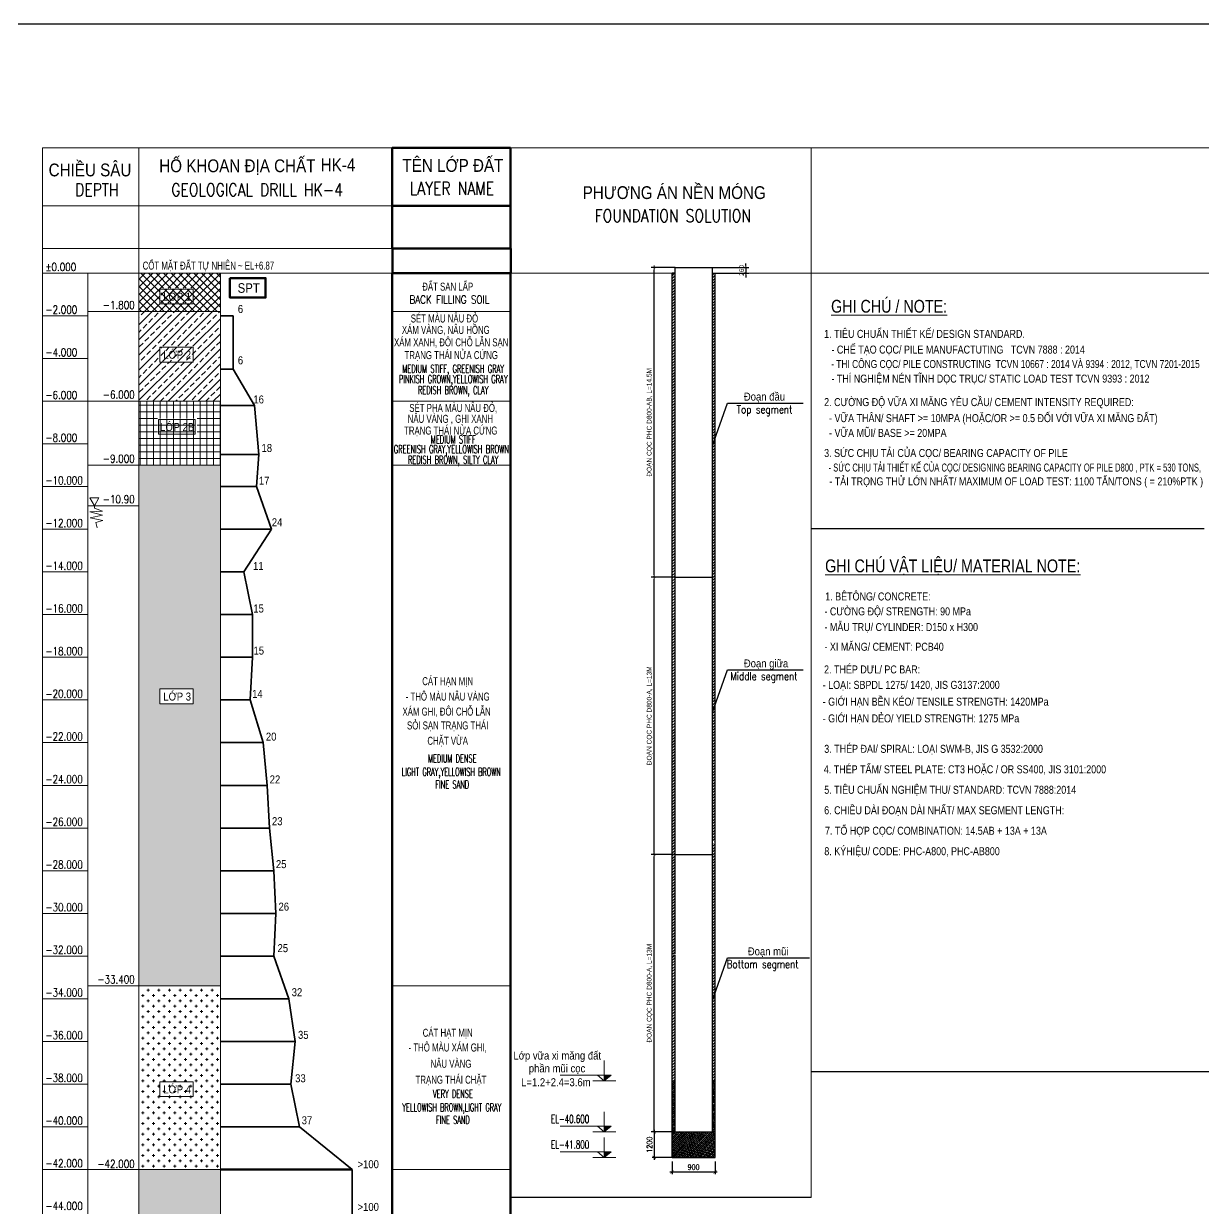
# Model space of a CAD drawing. Header units: millimetres. Extents: x -2123450 to -961021, y -260876 to 649159.
# Drawn here: x -1692349 to -1637077, y 125605 to 181114 of the extents above; entities that cross this region are included whole.
import ezdxf
from ezdxf.enums import TextEntityAlignment as Align

# ---------------------------------------------------------------- set-up
doc = ezdxf.new("R2010")
doc.units = ezdxf.units.MM
doc.header["$LTSCALE"] = 1000
doc.header["$MEASUREMENT"] = 0
doc.header["$PDMODE"] = 66
doc.linetypes.add('DASHED', pattern=[19.05, 12.7, -6.35])
doc.layers.get('0').update_dxf_attribs({"linetype": 'CONTINUOUS'})
doc.layers.get('DEFPOINTS').update_dxf_attribs({"linetype": 'CONTINUOUS'})
doc.layers.add('dim', color=7, linetype='CONTINUOUS')
doc.layers.add('TEXT', color=7, linetype='CONTINUOUS')
for name, color, linetype, lineweight in [('NDC_S_CONTINUOUS', 3, 'CONTINUOUS', 20), ('NDC_S_DIM', 1, 'CONTINUOUS', 9), ('NDC_S_ENG TEXT', 2, 'CONTINUOUS', 9), ('NDC_S_FOUNDATION NAME', 7, 'CONTINUOUS', 20), ('NDC_S_HATCH MATERIAL', 8, 'CONTINUOUS', 13), ('NDC_S_LEADER', 1, 'CONTINUOUS', 9), ('NDC_S_LEVEL', 3, 'CONTINUOUS', 20), ('NDC_S_LEVEL TEXT', 7, 'CONTINUOUS', 20), ('NDC_S_PILE ON FOUNDATION PLAN', 9, 'DASHED', 9), ('NDC_S_REBAR', 4, 'CONTINUOUS', 35), ('NDC_S_VN TEXT', 7, 'CONTINUOUS', 9), ('NDC_S_VN TITLE', 6, 'CONTINUOUS', 9)]:
    doc.layers.add(name, color=color, linetype=linetype, lineweight=lineweight)
doc.styles.add('NDC_ARIAL', font='arial.ttf', dxfattribs={"width": 0.8})
doc.styles.add('NDC_ROMANS', font='romans.shx', dxfattribs={"width": 0.8, "bigfont": 'vns.shx'})
doc.styles.add('ROMANS', font='romans', dxfattribs={"width": 0.75, "bigfont": 'vns'})
doc.styles.get("Standard").update_dxf_attribs({"font": 'romans.shx', "bigfont": 'vns.shx'})
doc.dimstyles.new('Copy of NDC_1-100', dxfattribs={"dimscale": 100, "dimtxt": 2.2, "dimasz": 1, "dimexe": 1.5, "dimexo": 0, "dimgap": 0.8, "dimtad": 1, "dimdec": 0, "dimlfac": 1.5, "dimdsep": 46, "dimtxsty": 'NDC_ARIAL', "dimblk": 'DIMMARK', "dimcen": 49999.938995, "dimdle": 1.5, "dimclrd": 1, "dimclre": 1, "dimclrt": 3, "dimadec": 0, "dimazin": 0, "dimtfac": 1, "dimtdec": 0, "dimtix": 1, "dimtmove": 2, "dimatfit": 3, "dimfxl": 1, "dimarcsym": 0})
doc.dimstyles.new('DIM100', dxfattribs={"dimscale": 100, "dimtxt": 2.5, "dimasz": 1.5, "dimexe": 1, "dimexo": 0, "dimgap": 1, "dimtad": 1, "dimdec": 0, "dimzin": 0, "dimdsep": 46, "dimtxsty": 'ROMANS', "dimblk": 'ARCHTICK', "dimcen": 0, "dimdle": 1, "dimclrd": 1, "dimclre": 1, "dimclrt": 2, "dimadec": 0, "dimazin": 0, "dimtfac": 1, "dimtdec": 0, "dimtix": 1, "dimtofl": 0, "dimtmove": 2, "dimatfit": 3, "dimldrblk": 'ARCHTICK', "dimfxl": 40, "dimtolj": 1, "dimtzin": 0, "dimarcsym": 0})
doc.dimstyles.new('NDC_1-100', dxfattribs={"dimscale": 100, "dimtxt": 2.2, "dimasz": 1, "dimexe": 1.5, "dimexo": 2, "dimgap": 0.8, "dimtad": 1, "dimdec": 0, "dimdsep": 46, "dimtxsty": 'NDC_ARIAL', "dimblk": 'DIMMARK', "dimcen": 49999.938995, "dimdle": 1.5, "dimclrd": 1, "dimclre": 1, "dimclrt": 3, "dimadec": 0, "dimazin": 0, "dimtfac": 1, "dimtdec": 0, "dimtix": 1, "dimtmove": 2, "dimatfit": 3, "dimfxl": 1, "dimarcsym": 0})
pattern_1 = [(45, (-1851402.25, -80588.645), (-66.29126, 66.29126), [])]

# ---------------------------------------------------------------- blocks, each defined once
blk = doc.blocks.new('HK4')
at = {"layer": 'NDC_S_HATCH MATERIAL'}
h = blk.add_hatch(dxfattribs=at)
h.set_pattern_fill('ANSI37', color=256, scale=2000)
h.set_pattern_definition([(45, (599674.7, -615917.2), (-176.776695, 176.776695), []), (135, (599674.7, -615917.2), (-176.776695, -176.776695), [])])
h.paths.add_polyline_path([(8333, 0), (4509, 0), (4509, -1800), (8333, -1800)])
h.paths.add_polyline_path([(5495, -1439), (5495, -746), (7052, -746), (7052, -1439)], flags=16)
h.paths.add_polyline_path([(5542, -1412), (7077, -1412), (7077, -697), (5542, -697)], flags=16)
h = blk.add_hatch(dxfattribs=at)
h.set_pattern_fill('ANSI33', color=256, scale=2000)
h.set_pattern_definition([(45, (599674.7, -615917.2), (-353.5534, 353.5534), []), (45, (600028.26, -615917.2), (-353.5534, 353.5534), [250, -125])])
h.paths.add_polyline_path([(8333, -1800), (4509, -1800), (4509, -6000), (8333, -6000)])
h.paths.add_polyline_path([(7052, -3470), (7052, -4163), (5495, -4163), (5495, -3470)], flags=16)
h.paths.add_polyline_path([(5542, -4135), (7077, -4135), (7077, -3421), (5542, -3421)], flags=16)
h = blk.add_hatch(dxfattribs=at)
h.set_pattern_fill('NET', color=256, scale=2500, pattern_type=2)
h.set_pattern_definition([(0, (599674.7, -518011.1), (0, 312.5), []), (90, (599674.7, -518011.1), (-312.5, 2e-14), [])])
h.paths.add_polyline_path([(8333, -6000), (4509, -6000), (4509, -9000), (8333, -9000)])
h.paths.add_polyline_path([(5429, -7549), (5429, -6856), (7149, -6856), (7149, -7549)], flags=16)
h.paths.add_polyline_path([(5381, -7521), (7238, -7521), (7238, -6807), (5381, -6807)], flags=16)
h = blk.add_hatch(dxfattribs=at)
h.set_pattern_fill('AR-SAND', color=256, scale=100)
h.set_pattern_definition([(37.5, (599674.71, -615917.2), (-6.299336, 192.682377), [0, -152, 0, -170, 0, -162.5]), (7.5, (599674.7, -615917.2), (176.97767, 282.21461), [0, -82, 0, -137, 0, -52.5]), (327.5, (599551.7, -615917.2), (311.414186, 0.565905), [0, -50, 0, -180, 0, -235]), (317.5, (599551.7, -615917.2), (300.61266, 87.76756), [0, -25, 0, -118, 0, -135])])
h.paths.add_polyline_path([(8333, -9000), (4509, -9000), (4509, -33400), (8333, -33400)])
h.paths.add_polyline_path([(7052, -19485), (7052, -20177), (5495, -20177), (5495, -19485)], flags=16)
h = blk.add_hatch(dxfattribs=at)
h.set_pattern_fill('CROSS', color=256, scale=1000)
h.set_pattern_definition([(0, (599674.7, -615917.2), (250, 250), [125, -375]), (90, (599737.2, -615979.7), (-250, 250), [125, -375])])
h.paths.add_polyline_path([(8333, -33400), (4509, -33400), (4509, -42000), (8333, -42000)])
h.paths.add_polyline_path([(7052, -37893), (7052, -38586), (5495, -38586), (5495, -37893)], flags=16)
h.paths.add_polyline_path([(5542, -38558), (7077, -38558), (7077, -37844), (5542, -37844)], flags=16)
h = blk.add_hatch(dxfattribs=at)
h.set_pattern_fill('GRAVEL', color=256, scale=1000)
h.set_pattern_definition([(228.012788, (383067.294, -436211.084), (-8000, -9000), [134.536, -13319.088]), (184.969741, (382977.294, -436311.084), (12000, 1000), [230.868, -22855.9248]), (132.510447, (382747.294, -436331.084), (10000, -11000), [162.788, -16116.0326]), (267.273689, (382357.294, -436581.084), (1000, 20000), [210.238, -20813.558]), (292.833654, (382347.294, -436791.084), (-5000, 12000), [206.155, -20409.3731]), (357.273689, (382427.294, -436981.084), (-20000, 1000), [210.238, -20813.558]), (37.6942405, (382637.294, -436991.084), (-13000, -10000), [278.029, -27524.8485]), (72.255328, (382857.294, -436821.084), (7000, 22000), [262.488, -25986.3215]), (121.429566, (382937.294, -436571.084), (-8000, 13000), [210.95, -20884.0731]), (175.236358, (382827.29, -436391.08), (11000, -1000), [240.832, -11800.7626]), (222.397438, (382587.294, -436371.084), (-12000, -11000), [311.448, -30833.375]), (138.814075, (383347.29, -436591.08), (-7000, 6000), [106.301, -10523.8448]), (171.469234, (383267.294, -436521.084), (13000, -2000), [202.237, -20021.5114]), (225, (383067.3, -436491.1), (-1e-13, -1000), [141.421, -1272.7926]), (203.19859, (382997.3, -436371.08), (5000, 2000), [76.158, -7539.6151]), (291.80141, (382927.3, -436401.08), (-1000, 3000), [107.703, -5277.4618]), (30.963757, (382967.3, -436501.08), (3000, 2000), [174.929, -5656.0229]), (161.56505, (383117.3, -436411.08), (2000, -1000), [126.491, -3035.7867]), (16.38954, (382347.294, -436401.084), (10000, 3000), [177.2, -17542.8451]), (70.346176, (382517.294, -436351.084), (-4000, -11000), [148.661, -14717.4077]), (293.19859, (383117.3, -436211.08), (-2000, 5000), [152.315, -7463.4581]), (343.61046, (383177.294, -436351.084), (-10000, 3000), [177.2, -17542.8451]), (339.443955, (382347.29, -437021.08), (-5000, 2000), [170.88, -8373.1237]), (294.77514, (382507.294, -437081.084), (-5000, 11000), [143.178, -14174.643]), (66.80141, (383127.3, -437211.08), (2000, 5000), [152.315, -7463.4581]), (17.354025, (383187.294, -437071.084), (-13000, -4000), [167.631, -16595.4236]), (69.443955, (382637.29, -437211.08), (-2000, -5000), [85.44, -8458.5637]), (101.309932, (383067.3, -437211.08), (-1000, 4000), [50.99, -5048.0295]), (165.963757, (383057.3, -437161.08), (3000, -1000), [206.155, -3916.9506]), (186.009006, (382857.294, -437111.084), (10000, 1000), [191.05, -18913.9232]), (303.69007, (382967.3, -436591.08), (-1000, 2000), [144.222, -3461.3293]), (353.157227, (383047.294, -436711.084), (17000, -2000), [251.794, -24927.5626]), (60.945396, (383297.29, -436741.08), (-4000, -7000), [102.956, -10192.6741]), (90, (383347.3, -436651.1), (-1000, 1000), [60, -940]), (120.256437, (382837.294, -437081.084), (4000, -7000), [138.924, -13753.52]), (48.012788, (382767.294, -436961.084), (8000, 9000), [269.072, -13184.552]), (0, (382947.3, -436761.1), (1000, 1000), [260, -740]), (325.304846, (383207.294, -436761.084), (10000, -7000), [158.114, -15653.2743]), (254.054604, (383337.3, -436851.08), (-1000, -4000), [145.602, -7134.5079]), (207.645975, (383297.294, -436991.084), (-19000, -10000), [237.065, -23469.4742]), (175.426079, (383087.294, -437101.084), (-13000, 1000), [250.799, -24829.0734])])
h.paths.add_polyline_path([(7175, -49467), (7175, -50132), (7201, -50132), (7201, -49418), (5665, -49418), (5665, -49467)], flags=16)
h.paths.add_polyline_path([(5618, -50160), (5618, -49467), (7175, -49467), (7175, -50160)], flags=16)
h.paths.add_polyline_path([(8333, -42000), (4509, -42000), (4509, -67200), (8333, -67200)])
at = {"layer": 'NDC_S_CONTINUOUS'}
for p, q in [((4509, -67200), (4509, 5871)), ((16380, 1149), (16380, 5871)), ((0, -67200), (0, 0)), ((2130, 0), (0, 0)), ((2130, -67200), (2130, 0)), ((16381, -67199), (16380, 0)), ((8333, -67200), (8333, 0)), ((2130, -2000), (0, -2000)), ((4509, -1800), (2130, -1800)), ((8333, -1800), (4509, -1800)), ((2130, -4000), (0, -4000)), ((2130, -6000), (0, -6000)), ((4509, -6000), (2130, -6000)), ((8333, -6000), (4509, -6000)), ((8333, -6000), (4509, -6000)), ((2130, -8000), (0, -8000)), ((4509, -9000), (2130, -9000)), ((8333, -9000), (4509, -9000)), ((8333, -9000), (4509, -9000)), ((2130, -10000), (0, -10000)), ((2130, -12000), (0, -12000)), ((2130, -14000), (0, -14000)), ((2130, -16000), (0, -16000)), ((2130, -18000), (0, -18000)), ((2130, -20000), (0, -20000)), ((2130, -22000), (0, -22000)), ((2130, -24000), (0, -24000)), ((2130, -26000), (0, -26000)), ((2130, -28000), (0, -28000)), ((2130, -30000), (0, -30000)), ((2130, -32000), (0, -32000)), ((4509, -33400), (2130, -33400)), ((8333, -33400), (4509, -33400)), ((2130, -34000), (0, -34000)), ((2130, -36000), (0, -36000)), ((2130, -38000), (0, -38000)), ((2130, -40000), (0, -40000)), ((2130, -42000), (0, -42000)), ((4509, -42000), (2130, -42000)), ((8333, -42000), (4509, -42000))]:
    blk.add_line(p, q, dxfattribs=at)
at = {"layer": 'NDC_S_CONTINUOUS', "lineweight": 100}
blk.add_line((8333, -42000), (14508, -42000), dxfattribs=at)
at = {"layer": 'NDC_S_CONTINUOUS'}
for points in [[(4509, 3150), (0, 3150), (0, 5871), (4509, 5871)], [(16380, 3150), (4509, 3150), (4509, 5871), (16380, 5871)], [(4509, 1149), (0, 1149), (0, 3150), (4509, 3150)], [(16380, 1149), (4509, 1149), (4509, 3150), (16380, 3150)], [(4509, 0), (0, 0), (0, 1149), (4509, 1149)], [(16380, 0), (4509, 0), (4509, 1149), (16380, 1149)]]:
    blk.add_lwpolyline(points, close=True, dxfattribs=at)
at = {"layer": 'NDC_S_CONTINUOUS', "lineweight": 100}
blk.add_lwpolyline([(8779, -233), (10450, -233), (10450, -1145), (8779, -1145)], close=True, dxfattribs=at)
at = {"layer": 'NDC_S_DIM'}
for points in [[(5495, -746), (7052, -746), (7052, -1439), (5495, -1439)], [(5495, -3470), (7052, -3470), (7052, -4163), (5495, -4163)], [(5429, -6856), (7149, -6856), (7149, -7549), (5429, -7549)], [(5495, -19485), (7052, -19485), (7052, -20177), (5495, -20177)], [(5495, -37893), (7052, -37893), (7052, -38586), (5495, -38586)]]:
    blk.add_lwpolyline(points, close=True, dxfattribs=at)
at = {"layer": 'NDC_S_PILE ON FOUNDATION PLAN', "linetype": 'Continuous'}
blk.add_line((4509, -10900), (2130, -10900), dxfattribs=at)
for points in [[(2224, -10528), (2633, -10528), (2429, -10900), (2224, -10528)], [(2429, -10900), (2429, -11006), (2806, -11150), (2217, -11184), (2809, -11333), (2234, -11464), (2819, -11593), (2494, -11676), (2559, -11933)]]:
    blk.add_lwpolyline(points, dxfattribs=at)
at = {"layer": 'NDC_S_REBAR', "color": 3}
for p, q in [((8333, -2000), (8933, -2000)), ((8933, -2000), (8933, -4500)), ((8333, -4500), (8933, -4500)), ((8933, -4500), (9933, -6200)), ((8333, -6200), (9933, -6200)), ((9933, -6200), (10133, -8500)), ((8333, -8500), (10133, -8500)), ((10133, -8500), (10033, -10000)), ((8333, -10000), (10033, -10000)), ((10033, -10000), (10733, -12000)), ((8333, -12000), (10733, -12000)), ((10733, -12000), (9433, -14000)), ((8333, -14000), (9433, -14000)), ((9433, -14000), (9833, -16000)), ((8333, -16000), (9833, -16000)), ((9833, -16000), (9833, -18000)), ((8333, -18000), (9833, -18000)), ((9833, -18000), (9733, -20000)), ((8333, -20000), (9733, -20000)), ((9733, -20000), (10333, -22000)), ((8333, -22000), (10333, -22000)), ((10333, -22000), (10533, -24000)), ((8333, -24000), (10533, -24000)), ((10533, -24000), (10633, -26000)), ((8333, -26000), (10633, -26000)), ((10633, -26000), (10833, -28000)), ((8333, -28000), (10833, -28000)), ((10833, -28000), (10933, -30000)), ((8333, -30000), (10933, -30000)), ((10933, -30000), (10833, -32000)), ((8333, -32000), (10833, -32000)), ((10833, -32000), (11533, -34000)), ((8333, -34000), (11533, -34000)), ((11533, -34000), (11833, -36000)), ((8333, -36000), (11833, -36000)), ((11833, -36000), (11633, -38000)), ((8333, -38000), (11633, -38000)), ((11633, -38000), (12033, -40000)), ((8333, -40000), (12033, -40000)), ((12033, -40000), (14508, -42000)), ((14508, -42000), (14508, -66000))]:
    blk.add_line(p, q, dxfattribs=at)
at = {"layer": 'NDC_S_ENG TEXT', "style": 'NDC_ROMANS', "width": 0.8}
for s, p in [('%%P0.000', (137, 102)), ('-2.000', (137, -1898)), ('-4.000', (137, -3898)), ('-6.000', (137, -5898)), ('-8.000', (137, -7898)), ('-10.000', (137, -9898)), ('-12.000', (137, -11898)), ('-14.000', (137, -13898)), ('-16.000', (137, -15898)), ('-18.000', (137, -17898)), ('-20.000', (137, -19898)), ('-22.000', (137, -21898)), ('-24.000', (137, -23898)), ('-26.000', (137, -25898)), ('-28.000', (137, -27898)), ('-30.000', (137, -29898)), ('-32.000', (137, -31898)), ('-34.000', (137, -33898)), ('-36.000', (137, -35898)), ('-38.000', (137, -37898)), ('-40.000', (137, -39898)), ('-42.000', (137, -41898)), ('-44.000', (137, -43898))]:
    blk.add_text(s, height=375, dxfattribs=at).set_placement(p)
for s, p in [('-1.800', (4318, -1493)), ('-6.000', (4318, -5693)), ('-9.000', (4318, -8693)), ('-10.90', (4318, -10593)), ('-33.400', (4318, -33093)), ('-42.000', (4318, -41742))]:
    blk.add_text(s, height=375, dxfattribs=at).set_placement(p, align=Align.MIDDLE_RIGHT)
at = {"layer": 'NDC_S_FOUNDATION NAME', "style": 'NDC_ARIAL', "width": 0.7}
blk.add_text('CỐT MẶT ĐẤT TỰ NHIÊN ~ EL+6.87', height=375, dxfattribs=at).set_placement((4692, 167))
at = {"layer": 'NDC_S_FOUNDATION NAME', "style": 'NDC_ARIAL', "width": 0.85}
blk.add_text('SPT', height=450, dxfattribs=at).set_placement((9661, -695), align=Align.MIDDLE)
at = {"layer": 'NDC_S_LEVEL TEXT', "style": 'NDC_ARIAL', "width": 0.85}
for s, p in [('6', (9275, -1678)), ('6', (9275, -4083)), ('16', (10127, -5917)), ('18', (10509, -8191)), ('17', (10384, -9723)), ('24', (10991, -11670)), ('11', (10112, -13721)), ('15', (10125, -15716)), ('15', (10133, -17688)), ('14', (10068, -19713)), ('20', (10713, -21717)), ('22', (10891, -23719)), ('23', (10999, -25680)), ('25', (11183, -27692)), ('26', (11304, -29683)), ('25', (11259, -31628)), ('32', (11922, -33695)), ('35', (12217, -35691)), ('33', (12082, -37726)), ('37', (12391, -39695)), ('>100', (15260, -41754)), ('>100', (15260, -43754))]:
    blk.add_text(s, height=375, dxfattribs=at).set_placement(p, align=Align.MIDDLE)
at = {"layer": 'NDC_S_VN TITLE', "style": 'NDC_ARIAL', "width": 0.85}
for s, height, p in [('CHIỀU SÂU', 600, (2225, 4922)), ('HỐ KHOAN ĐỊA CHẤT', 600, (9129, 5056)), ('HK-4', 600, (13845, 5077)), ('LỚP 1', 375, (6309, -1055)), ('LỚP 2', 375, (6309, -3778)), ('LỚP 2B', 375, (6309, -7164)), ('LỚP 3', 375, (6309, -19793)), ('LỚP 4', 375, (6309, -38201))]:
    blk.add_text(s, height=height, dxfattribs=at).set_placement(p, align=Align.MIDDLE)
at = {"layer": 'TEXT', "color": 3, "linetype": 'Continuous', "ltscale": 0.8, "width": 0.8}
for s, p in [('DEPTH', (2541, 3909)), ('GEOLOGICAL DRILL HK-4', (10054, 3909))]:
    blk.add_text(s, height=600, dxfattribs=at).set_placement(p, align=Align.MIDDLE_CENTER)
blk = doc.blocks.new('TRỤ DC HK4-B3')
at = {"layer": 'NDC_S_CONTINUOUS'}
for p, q in [((21923, -7671), (16381, -7671)), ((21923, -7671), (16381, -7671)), ((21923, -11871), (16381, -11871)), ((21923, -14871), (16381, -14871)), ((21923, -39271), (16381, -39271)), ((21923, -47871), (16381, -47871))]:
    blk.add_line(p, q, dxfattribs=at)
at = {"layer": 'NDC_S_CONTINUOUS', "lineweight": 100}
for points in [[(21923, 0), (16380, 0), (16380, -2721), (21923, -2721)], [(21923, -2721), (16380, -2721), (16380, -4721), (21923, -4721)], [(21936, -4721), (16392, -4721), (16392, -5871), (21936, -5871)], [(16380, -5871), (21923, -5871), (21923, -73071), (16380, -73071)]]:
    blk.add_lwpolyline(points, close=True, dxfattribs=at)
at = {"color": 3}
blk.add_blockref('HK4', (0, -5871), dxfattribs=at)
at = {"layer": 'NDC_S_FOUNDATION NAME', "color": 2, "style": 'NDC_ARIAL', "width": 0.7}
for s, p in [('ĐẤT SAN LẤP', (18984, -6447)), ('SÉT MÀU NÂU ĐỎ', (18833, -7940)), ('XÁM VÀNG, NÂU HỒNG', (18896, -8507)), ('XÁM XANH, ĐÔI CHỖ LẪN SẠN', (19150, -9098)), ('TRẠNG THÁI NỬA CỨNG', (19150, -9695)), ('SÉT PHA MÀU NÂU ĐỎ,', (19244, -12165)), ('NÂU VÀNG , GHI XANH', (19108, -12681)), ('TRẠNG THÁI NỬA CỨNG', (19127, -13231)), ('CÁT HẠN MỊN', (18984, -24982)), ('- THÔ MÀU NÂU VÀNG', (18984, -25664)), ('XÁM GHI, ĐÔI CHỖ LẪN ', (18984, -26393)), ('SỎI SẠN TRẠNG THÁI', (18984, -27049)), ('CHẶT VỪA', (18984, -27775)), ('CÁT HẠT MỊN', (18984, -41457)), ('- THÔ MÀU XÁM GHI,', (18984, -42139)), ('NÂU VÀNG', (19139, -42868)), ('TRẠNG THÁI CHẶT', (19139, -43656))]:
    blk.add_text(s, height=375, dxfattribs=at).set_placement(p, align=Align.MIDDLE)
at = {"layer": 'NDC_S_VN TITLE', "style": 'NDC_ARIAL', "width": 0.85}
blk.add_text('TÊN LỚP ĐẤT', height=600, dxfattribs=at).set_placement((19230, -738), align=Align.MIDDLE)
at = {"layer": 'TEXT', "color": 3, "linetype": 'Continuous', "ltscale": 0.8}
for s, height, width, p in [('LAYER NAME', 600, 0.8, (19181, -1897)), ('BACK FILLING SOIL', 375, 0.8, (19064, -7109)), ('MEDIUM STIFF, GREENISH GRAY', 375, 0.55, (19244, -10349)), ('PINKISH GROWN,YELLOWISH GRAY', 375, 0.55, (19244, -10834)), ('REDISH BROWN, CLAY', 375, 0.55, (19244, -11353)), ('MEDIUM STIFF', 375, 0.55, (19244, -13658)), ('GREENISH GRAY,YELLOWISH BROWN', 375, 0.55, (19154, -14119)), ('REDISH BROWN, SILTY CLAY', 375, 0.55, (19244, -14613)), ('MEDIUM DENSE', 375, 0.6, (19199, -28610)), ('LIGHT GRAY,YELLOWISH BROWN', 375, 0.6, (19154, -29240)), ('FINE SAND', 375, 0.6, (19199, -29828)), ('VERY DENSE', 375, 0.6, (19229, -44329)), ('YELLOWISH BROWN,LIGHT GRAY', 375, 0.6, (19184, -44959)), ('FINE SAND', 375, 0.6, (19229, -45547))]:
    blk.add_text(s, height=height, dxfattribs=dict(at, width=width)).set_placement(p, align=Align.MIDDLE_CENTER)
blk = doc.blocks.new('COT CAO DO')
at = {"layer": 'NDC_S_LEVEL'}
h = blk.add_hatch(color=256, dxfattribs=at)
h.dxf.hatch_style = 1
h.paths.add_polyline_path([(48207, 284502), (48521, 284502), (48207, 284239)])
for p, q in [((48207, 284239), (48207, 285183)), ((48521, 284502), (46132, 284502)), ((48745, 284239), (47669, 284239)), ((47893, 284502), (48207, 284239)), ((48521, 284502), (48207, 284239))]:
    blk.add_line(p, q, dxfattribs=at)
blk = doc.blocks.new('DIMMARK')
at = {"layer": 'NDC_S_DIM', "color": 1}
blk.add_line((-1.5, 0), (1, 0), dxfattribs=at)
at = {"layer": 'NDC_S_DIM', "color": 2, "const_width": 0.15}
blk.add_lwpolyline([(-0.5, -0.5), (0.5, 0.5)], dxfattribs=at)
blk = doc.blocks.new('*D339')
at = {"layer": 'DEFPOINTS', "color": 0, "transparency": 16777216}
for p in [(-1662801, 155184), (-1661967, 155184), (-1661842, 142184)]:
    blk.add_point(p, dxfattribs=at)
at = {"layer": 'dim', "color": 1, "lineweight": -2, "transparency": 16777216}
for p, q in [((-1661967, 155184), (-1662951, 155184)), ((-1662801, 142284), (-1662801, 155084)), ((-1661842, 142184), (-1662951, 142184))]:
    blk.add_line(p, q, dxfattribs=at)
at = {"layer": 'dim', "color": 1, "lineweight": -2, "transparency": 16777216, "xscale": 100, "yscale": 100, "zscale": 100}
for p, rotation in [((-1662801, 155184), 90), ((-1662801, 142184), 270)]:
    blk.add_blockref('DIMMARK', p, dxfattribs=dict(at, rotation=rotation))
at = {"layer": 'dim', "color": 3, "transparency": 16777216, "insert": (-1663017, 148684), "char_height": 220, "attachment_point": 5, "rotation": 90, "style": 'NDC_ARIAL'}
blk.add_mtext('ĐOẠN CỌC PHC D800-A, L=13M', dxfattribs=at)
blk = doc.blocks.new('*D340')
at = {"layer": 'DEFPOINTS', "color": 0, "transparency": 16777216}
for p in [(-1662801, 142184), (-1661967, 142184), (-1661842, 129184)]:
    blk.add_point(p, dxfattribs=at)
at = {"layer": 'dim', "color": 1, "lineweight": -2, "transparency": 16777216}
for p, q in [((-1661967, 142184), (-1662951, 142184)), ((-1662801, 129284), (-1662801, 142084)), ((-1661842, 129184), (-1662951, 129184))]:
    blk.add_line(p, q, dxfattribs=at)
at = {"layer": 'dim', "color": 1, "lineweight": -2, "transparency": 16777216, "xscale": 100, "yscale": 100, "zscale": 100}
for p, rotation in [((-1662801, 142184), 90), ((-1662801, 129184), 270)]:
    blk.add_blockref('DIMMARK', p, dxfattribs=dict(at, rotation=rotation))
at = {"layer": 'dim', "color": 3, "transparency": 16777216, "insert": (-1663017, 135684), "char_height": 220, "attachment_point": 5, "rotation": 90, "style": 'NDC_ARIAL'}
blk.add_mtext('ĐOẠN CỌC PHC D800-A, L=13M', dxfattribs=at)
blk = doc.blocks.new('_ArchTick')
at = {"color": 0, "linetype": 'ByBlock', "lineweight": 0, "const_width": 0.15}
blk.add_lwpolyline([(-0.5, -0.5), (0.5, 0.5)], dxfattribs=at)
blk = doc.blocks.new('*D341')
at = {"color": 1, "lineweight": -2, "transparency": 16777216}
for p, q in [((-1661967, 129184), (-1662901, 129184)), ((-1662801, 129284), (-1662801, 127884)), ((-1661967, 127984), (-1662901, 127984))]:
    blk.add_line(p, q, dxfattribs=at)
at = {"layer": 'DEFPOINTS', "color": 0, "transparency": 16777216}
for p in [(-1661967, 129184), (-1662801, 127984), (-1661967, 127984)]:
    blk.add_point(p, dxfattribs=at)
at = {"color": 1, "lineweight": -2, "transparency": 16777216, "xscale": 150, "yscale": 150, "zscale": 150}
for p, rotation in [((-1662801, 129184), 90), ((-1662801, 127984), 270)]:
    blk.add_blockref('_ArchTick', p, dxfattribs=dict(at, rotation=rotation))
at = {"color": 2, "transparency": 16777216, "insert": (-1663026, 128584), "char_height": 250, "attachment_point": 5, "rotation": 90, "style": 'ROMANS'}
blk.add_mtext('\\A1;1200', dxfattribs=at)
blk = doc.blocks.new('*D346')
at = {"layer": 'DEFPOINTS', "color": 0, "transparency": 16777216}
for p in [(-1662801, 169684), (-1661830, 169684), (-1661842, 155184)]:
    blk.add_point(p, dxfattribs=at)
at = {"layer": 'dim', "color": 1, "lineweight": -2, "transparency": 16777216}
for p, q in [((-1661830, 169684), (-1662951, 169684)), ((-1662801, 155284), (-1662801, 169584)), ((-1661842, 155184), (-1662951, 155184))]:
    blk.add_line(p, q, dxfattribs=at)
at = {"layer": 'dim', "color": 1, "lineweight": -2, "transparency": 16777216, "xscale": 100, "yscale": 100, "zscale": 100}
for p, rotation in [((-1662801, 169684), 90), ((-1662801, 155184), 270)]:
    blk.add_blockref('DIMMARK', p, dxfattribs=dict(at, rotation=rotation))
at = {"layer": 'dim', "color": 3, "transparency": 16777216, "insert": (-1663017, 162434), "char_height": 220, "attachment_point": 5, "rotation": 90, "style": 'NDC_ARIAL'}
blk.add_mtext('ĐOẠN CỌC PHC D800-AB, L=14.5M', dxfattribs=at)
blk = doc.blocks.new('*D347')
at = {"layer": 'DEFPOINTS', "color": 0, "transparency": 16777216}
for p in [(-1660080, 169684), (-1660080, 169424), (-1658520, 169424)]:
    blk.add_point(p, dxfattribs=at)
at = {"layer": 'dim', "color": 1, "lineweight": -2, "transparency": 16777216}
for p, q in [((-1658520, 169784), (-1658520, 169884)), ((-1660080, 169684), (-1658370, 169684)), ((-1660080, 169424), (-1658370, 169424)), ((-1658520, 169684), (-1658520, 169424)), ((-1658520, 169324), (-1658520, 169224))]:
    blk.add_line(p, q, dxfattribs=at)
at = {"layer": 'dim', "color": 1, "lineweight": -2, "transparency": 16777216, "xscale": 100, "yscale": 100, "zscale": 100}
for p, rotation in [((-1658520, 169684), 270), ((-1658520, 169424), 90)]:
    blk.add_blockref('DIMMARK', p, dxfattribs=dict(at, rotation=rotation))
at = {"layer": 'dim', "color": 3, "transparency": 16777216, "insert": (-1658712, 169554), "char_height": 220, "attachment_point": 5, "rotation": 90, "style": 'NDC_ARIAL'}
blk.add_mtext('260', dxfattribs=at)
blk = doc.blocks.new('*D866')
at = {"color": 1, "lineweight": -2, "transparency": 16777216}
for p, q in [((-1661967, 127794), (-1661967, 127207)), ((-1659955, 127794), (-1659955, 127207)), ((-1662067, 127307), (-1659855, 127307))]:
    blk.add_line(p, q, dxfattribs=at)
at = {"layer": 'DEFPOINTS', "color": 0, "transparency": 16777216}
for p in [(-1661967, 127794), (-1659955, 127794), (-1659955, 127307)]:
    blk.add_point(p, dxfattribs=at)
at = {"color": 1, "lineweight": -2, "transparency": 16777216, "xscale": 150, "yscale": 150, "zscale": 150, "rotation": 180}
blk.add_blockref('_ArchTick', (-1661967, 127307), dxfattribs=at)
at = {"color": 1, "lineweight": -2, "transparency": 16777216, "xscale": 150, "yscale": 150, "zscale": 150}
blk.add_blockref('_ArchTick', (-1659955, 127307), dxfattribs=at)
at = {"color": 2, "transparency": 16777216, "insert": (-1660961, 127532), "char_height": 250, "attachment_point": 5, "style": 'ROMANS'}
blk.add_mtext('\\A1;900', dxfattribs=at)

msp = doc.modelspace()

# ---------------------------------------------------------------- hatches: boundary and pattern name
h = msp.add_hatch()
h.set_pattern_fill('ANSI31', color=256, scale=750, style=0)
h.set_pattern_definition(pattern_1)
h.paths.add_polyline_path([(-1659955.41, 142762.75), (-1659978.04, 142762.75, -1), (-1660060, 142762.75, -1), (-1659978.04, 142762.75), (-1659955.41, 142762.75), (-1659955.41, 146479.53), (-1660080.41, 146479.53), (-1660080.41, 137521.36), (-1659955.41, 137521.36)])
h.paths.add_polyline_path([(-1661830.41, 146479.53), (-1661955.41, 146479.53), (-1661955.41, 137521.36), (-1661830.41, 137521.36)])
h.paths.add_polyline_path([(-1676012.12, 134582.03), (-1676012.12, 139982.69), (-1676552.29, 139982.69), (-1676552.29, 134582.03)], flags=9)
h.paths.add_polyline_path([(-1675945.41, 131867.4), (-1675945.41, 132949.73), (-1676563.62, 132949.73), (-1676563.62, 131867.4)], flags=9)
h.paths.add_polyline_path([(-1675945.41, 131867.4), (-1675945.41, 132949.73), (-1676563.62, 132949.73), (-1676563.62, 131867.4)], flags=9)
h.paths.add_polyline_path([(-1676012.12, 142582.03), (-1676012.12, 147982.69), (-1676552.29, 147982.69), (-1676552.29, 142582.03)], flags=9)
h.paths.add_polyline_path([(-1676012.12, 150082.03), (-1676012.12, 155482.69), (-1676552.29, 155482.69), (-1676552.29, 150082.03)], flags=9)
h.paths.add_polyline_path([(-1671322.42, 143566.75), (-1671322.42, 155263.68), (-1671940.64, 155263.68), (-1671940.64, 143566.75)], flags=9)
h.paths.add_polyline_path([(-1673941.37, 130739.86), (-1673092.12, 130739.86), (-1673092.12, 131358.07), (-1673941.37, 131358.07)], flags=9)
h.paths.add_polyline_path([(-1688165.46, 131867.4), (-1688165.46, 132949.73), (-1688783.67, 132949.73), (-1688783.67, 131867.4)], flags=9)
h.paths.add_polyline_path([(-1688165.46, 131867.4), (-1688165.46, 132949.73), (-1688783.67, 132949.73), (-1688783.67, 131867.4)], flags=9)
h.paths.add_polyline_path([(-1688232.17, 152832.03), (-1688232.17, 158232.69), (-1688772.34, 158232.69), (-1688772.34, 152832.03)], flags=9)
h.paths.add_polyline_path([(-1683444.04, 132781.42), (-1683444.04, 133863.75), (-1684062.26, 133863.75), (-1684062.26, 132781.42)], flags=9)
h.paths.add_polyline_path([(-1683542.47, 146316.75), (-1683542.47, 158013.68), (-1684160.69, 158013.68), (-1684160.69, 146316.75)], flags=9)
h.paths.add_polyline_path([(-1686161.42, 130739.86), (-1685312.17, 130739.86), (-1685312.17, 131358.07), (-1686161.42, 131358.07)], flags=9)
h.paths.add_polyline_path([(-1652112.23, 134582.03), (-1652112.23, 139982.69), (-1652652.4, 139982.69), (-1652652.4, 134582.03)], flags=9)
h.paths.add_polyline_path([(-1652045.51, 131767.4), (-1652045.51, 132849.73), (-1652663.73, 132849.73), (-1652663.73, 131767.4)], flags=9)
h.paths.add_polyline_path([(-1652112.23, 142582.03), (-1652112.23, 147982.69), (-1652652.4, 147982.69), (-1652652.4, 142582.03)], flags=9)
h.paths.add_polyline_path([(-1652112.23, 150082.03), (-1652112.23, 155482.69), (-1652652.4, 155482.69), (-1652652.4, 150082.03)], flags=9)
h.paths.add_polyline_path([(-1647422.53, 143891.51), (-1647422.53, 155238.92), (-1648040.74, 155238.92), (-1648040.74, 143891.51)], flags=9)
h.paths.add_polyline_path([(-1650040.05, 130539.86), (-1649190.8, 130539.86), (-1649190.8, 131158.07), (-1650040.05, 131158.07)], flags=9)
h.paths.add_polyline_path([(-1663383.96, 131767.4), (-1663383.96, 132849.73), (-1664002.18, 132849.73), (-1664002.18, 131767.4)], flags=9)
h.paths.add_polyline_path([(-1658760.98, 146466.75), (-1658760.98, 158163.68), (-1659379.2, 158163.68), (-1659379.2, 146466.75)], flags=9)
h.paths.add_polyline_path([(-1661378.5, 130539.86), (-1660529.25, 130539.86), (-1660529.25, 131158.07), (-1661378.5, 131158.07)], flags=9)
h.paths.add_polyline_path([(-1658662.55, 132831.42), (-1658662.55, 133913.75), (-1659280.76, 133913.75), (-1659280.76, 132831.42)], flags=9)
h.paths.add_polyline_path([(-1671223.99, 132781.42), (-1671223.99, 133863.75), (-1671842.2, 133863.75), (-1671842.2, 132781.42)], flags=9)
h.paths.add_polyline_path([(-1688232.17, 143832.03), (-1688232.17, 149232.69), (-1688772.34, 149232.69), (-1688772.34, 143832.03)], flags=9)
h.paths.add_polyline_path([(-1688232.17, 134832.03), (-1688232.17, 140232.69), (-1688772.34, 140232.69), (-1688772.34, 134832.03)], flags=9)
h.paths.add_polyline_path([(-1647324.1, 132831.42), (-1647324.1, 133913.75), (-1647942.31, 133913.75), (-1647942.31, 132831.42)], flags=9)
h.paths.add_polyline_path([(-1663450.68, 152832.03), (-1663450.68, 158232.69), (-1663990.85, 158232.69), (-1663990.85, 152832.03)], flags=9)
h.paths.add_polyline_path([(-1663450.68, 143832.03), (-1663450.68, 149232.69), (-1663990.85, 149232.69), (-1663990.85, 143832.03)], flags=9)
h.paths.add_polyline_path([(-1663450.68, 134832.03), (-1663450.68, 140232.69), (-1663990.85, 140232.69), (-1663990.85, 134832.03)], flags=9)
h.paths.add_polyline_path([(-1647108.13, 136631.88), (-1642211.95, 136631.88), (-1642211.95, 137825.6), (-1647108.13, 137825.6)], flags=9)
h.paths.add_polyline_path([(-1646648.83, 136031.22), (-1642852.38, 136031.22), (-1642852.38, 136649.43), (-1646648.83, 136649.43)], flags=9)
h.paths.add_polyline_path([(-1671008.02, 136331.88), (-1666111.84, 136331.88), (-1666111.84, 137525.6), (-1671008.02, 137525.6)], flags=9)
h.paths.add_polyline_path([(-1670770.84, 135731.22), (-1666974.39, 135731.22), (-1666974.39, 136349.43), (-1670770.84, 136349.43)], flags=9)
h.paths.add_polyline_path([(-1657023.69, 133106.84), (-1655103.36, 133106.84), (-1655103.36, 133725.06), (-1657023.69, 133725.06)], flags=9)
h.paths.add_polyline_path([(-1657977.46, 131921.12), (-1654592.95, 131921.12), (-1654592.95, 133115.05), (-1657977.46, 133115.05)], flags=9)
h.paths.add_polyline_path([(-1645082.62, 164779.27), (-1643628.25, 164779.27), (-1643628.25, 165397.48), (-1645082.62, 165397.48)], flags=9)
h.paths.add_polyline_path([(-1646904.69, 164183.67), (-1643052.37, 164183.67), (-1643052.37, 164801.88), (-1646904.69, 164801.88)], flags=9)
h.paths.add_polyline_path([(-1664164.68, 128967.98), (-1657846.88, 128967.98), (-1657846.88, 130161.91), (-1664164.68, 130161.91)], flags=9)
h.paths.add_polyline_path([(-1658463.8, 142159.55), (-1653567.62, 142159.55), (-1653567.62, 143353.48), (-1658463.8, 143353.48)], flags=9)
h.paths.add_polyline_path([(-1658446.58, 136631.88), (-1653550.4, 136631.88), (-1653550.4, 137825.6), (-1658446.58, 137825.6)], flags=9)
h.paths.add_polyline_path([(-1657987.29, 136031.22), (-1654190.83, 136031.22), (-1654190.83, 136649.43), (-1657987.29, 136649.43)], flags=9)
h.paths.add_polyline_path([(-1657164.36, 169572.95), (-1655616.68, 169572.95), (-1655616.68, 170191.16), (-1657164.36, 170191.16)], flags=9)
h.paths.add_polyline_path([(-1658128.37, 168387.23), (-1653988.33, 168387.23), (-1653988.33, 169581.16), (-1658128.37, 169581.16)], flags=9)
h.paths.add_polyline_path([(-1665419.68, 170831.94), (-1663627.25, 170831.94), (-1663627.25, 171450.15), (-1665419.68, 171450.15)], flags=9)
h.paths.add_polyline_path([(-1665611.45, 169634.36), (-1663528.23, 169634.36), (-1663528.23, 170828.09), (-1665611.45, 170828.09)], flags=9)
h.paths.add_polyline_path([(-1652826.23, 128967.98), (-1646508.43, 128967.98), (-1646508.43, 130161.91), (-1652826.23, 130161.91)], flags=9)
h.paths.add_polyline_path([(-1647125.35, 142159.55), (-1642229.17, 142159.55), (-1642229.17, 143353.48), (-1647125.35, 143353.48)], flags=9)
h.paths.add_polyline_path([(-1645685.24, 133106.84), (-1643764.91, 133106.84), (-1643764.91, 133725.06), (-1645685.24, 133725.06)], flags=9)
h.paths.add_polyline_path([(-1646639.01, 131921.12), (-1643254.5, 131921.12), (-1643254.5, 133115.05), (-1646639.01, 133115.05)], flags=9)
h.paths.add_polyline_path([(-1645825.91, 169572.95), (-1644278.23, 169572.95), (-1644278.23, 170191.16), (-1645825.91, 170191.16)], flags=9)
h.paths.add_polyline_path([(-1646789.92, 168387.23), (-1642649.88, 168387.23), (-1642649.88, 169581.16), (-1646789.92, 169581.16)], flags=9)
h.paths.add_polyline_path([(-1669864.11, 164779.27), (-1668409.74, 164779.27), (-1668409.74, 165397.48), (-1669864.11, 165397.48)], flags=9)
h.paths.add_polyline_path([(-1670804.58, 164183.67), (-1666952.26, 164183.67), (-1666952.26, 164801.88), (-1670804.58, 164801.88)], flags=9)
h.paths.add_polyline_path([(-1688946.17, 128967.98), (-1682628.37, 128967.98), (-1682628.37, 130161.91), (-1688946.17, 130161.91)], flags=9)
h.paths.add_polyline_path([(-1683245.29, 142159.55), (-1678349.11, 142159.55), (-1678349.11, 143353.48), (-1683245.29, 143353.48)], flags=9)
h.paths.add_polyline_path([(-1683228.07, 136331.88), (-1678331.89, 136331.88), (-1678331.89, 137525.6), (-1683228.07, 137525.6)], flags=9)
h.paths.add_polyline_path([(-1682990.89, 135731.22), (-1679194.44, 135731.22), (-1679194.44, 136349.43), (-1682990.89, 136349.43)], flags=9)
h.paths.add_polyline_path([(-1681805.18, 133306.84), (-1679884.86, 133306.84), (-1679884.86, 133925.06), (-1681805.18, 133925.06)], flags=9)
h.paths.add_polyline_path([(-1682758.95, 132121.12), (-1679374.44, 132121.12), (-1679374.44, 133315.05), (-1682758.95, 133315.05)], flags=9)
h.paths.add_polyline_path([(-1681945.86, 169572.95), (-1680398.18, 169572.95), (-1680398.18, 170191.16), (-1681945.86, 170191.16)], flags=9)
h.paths.add_polyline_path([(-1682909.86, 168387.23), (-1678769.82, 168387.23), (-1678769.82, 169581.16), (-1682909.86, 169581.16)], flags=9)
h.paths.add_polyline_path([(-1690201.17, 170831.94), (-1688408.74, 170831.94), (-1688408.74, 171450.15), (-1690201.17, 171450.15)], flags=9)
h.paths.add_polyline_path([(-1690392.94, 169634.36), (-1688309.72, 169634.36), (-1688309.72, 170828.09), (-1690392.94, 170828.09)], flags=9)
h.paths.add_polyline_path([(-1676726.12, 128967.98), (-1670408.32, 128967.98), (-1670408.32, 130161.91), (-1676726.12, 130161.91)], flags=9)
h.paths.add_polyline_path([(-1671025.24, 142159.55), (-1666129.06, 142159.55), (-1666129.06, 143353.48), (-1671025.24, 143353.48)], flags=9)
h.paths.add_polyline_path([(-1669585.13, 133306.84), (-1667664.8, 133306.84), (-1667664.8, 133925.06), (-1669585.13, 133925.06)], flags=9)
h.paths.add_polyline_path([(-1670538.9, 132121.12), (-1667154.39, 132121.12), (-1667154.39, 133315.05), (-1670538.9, 133315.05)], flags=9)
h.paths.add_polyline_path([(-1669725.81, 169572.95), (-1668178.12, 169572.95), (-1668178.12, 170191.16), (-1669725.81, 170191.16)], flags=9)
h.paths.add_polyline_path([(-1670689.81, 168387.23), (-1666549.77, 168387.23), (-1666549.77, 169581.16), (-1670689.81, 169581.16)], flags=9)
h = msp.add_hatch()
h.set_pattern_fill('ANSI31', color=256, scale=750, style=0)
h.set_pattern_definition(pattern_1)
h.paths.add_polyline_path([(-1659955.41, 169424.27), (-1660080.41, 169424.27), (-1660080.41, 146521.36), (-1659955.41, 146521.36)])
h.paths.add_polyline_path([(-1661830.41, 169424.27), (-1661967.2, 169424.27), (-1661955.41, 146521.36), (-1661830.41, 146521.36)])
h = msp.add_hatch()
h.set_pattern_fill('ANSI31', color=256, scale=750, style=0)
h.set_pattern_definition(pattern_1)
h.paths.add_polyline_path([(-1659955.41, 137479.53), (-1660080.41, 137479.53), (-1660080.41, 131584.26), (-1659955.41, 131584.26)])
h.paths.add_polyline_path([(-1661830.41, 137479.53), (-1661955.41, 137479.53), (-1661967.2, 131584.26), (-1661830.41, 131584.26)])
h = msp.add_hatch()
h.set_pattern_fill('ANSI38', color=256, scale=550, style=0)
h.set_pattern_definition([(45, (-1851402.25, -88035.73), (-48.613591, 48.613591), []), (135, (-1851402.25, -88035.73), (-145.840774, 48.613591), [171.875, -103.125])])
h.paths.add_polyline_path([(-1661830.41, 131584.26), (-1661967.2, 131584.26), (-1661967.2, 127984.26), (-1659955.41, 127984.26), (-1659955.41, 131584.26), (-1660080.41, 131584.26), (-1660080.41, 129184.26), (-1661830.41, 129184.26)])

# ---------------------------------------------------------------- linework, layer by layer
for p, q in [((-1661967.2, 127984.26), (-1661967.2, 169424.27)), ((-1661830.41, 169424.27), (-1661967.2, 169424.27)), ((-1661830.41, 144595.83), (-1661830.41, 169684.26)), ((-1661830.41, 169684.26), (-1660080.41, 169684.26)), ((-1660080.41, 144595.83), (-1660080.41, 169684.26)), ((-1660080.41, 169424.27), (-1659955.41, 169424.27)), ((-1659955.41, 127984.26), (-1659955.41, 169424.27)), ((-1655452.36, 157461.99), (-1637042.3, 157461.99)), ((-1661830.41, 155184.26), (-1660080.41, 155184.26)), ((-1661830.41, 137521.36), (-1661830.41, 144595.83)), ((-1660080.41, 137521.36), (-1660080.41, 144595.83)), ((-1661830.41, 142184.26), (-1660080.41, 142184.26)), ((-1661830.41, 129184.26), (-1661830.41, 137479.53)), ((-1660080.41, 129184.26), (-1660080.41, 137479.53)), ((-1661967.2, 131584.26), (-1661830.41, 131584.26)), ((-1660080.41, 131584.26), (-1659955.41, 131584.26)), ((-1655452.36, 132017.34), (-1584595.34, 132017.34)), ((-1661830.41, 129184.26), (-1660080.41, 129184.26)), ((-1661967.2, 127984.26), (-1659955.41, 127984.26)), ((-1655452.36, 126113.11), (-1669543.22, 126113.11))]:
    msp.add_line(p, q)
at = {"layer": 'DEFPOINTS'}
msp.add_lwpolyline([(-1698145.34, 181113.77), (-1571995.34, 181113.77), (-1571995.34, 92013.77), (-1698145.34, 92013.77)], close=True, dxfattribs=at)
at = {"layer": 'NDC_S_CONTINUOUS'}
for p, q in [((-1669530.76, 94563.77), (-1669530.76, 175295.06)), ((-1584595.34, 175295.06), (-1669530.76, 175295.06)), ((-1655452.36, 175295.06), (-1655452.36, 126113.11)), ((-1661967.2, 169424.27), (-1669530.76, 169424.27)), ((-1584595.34, 169424.27), (-1659955.41, 169424.27))]:
    msp.add_line(p, q, dxfattribs=at)

# ---------------------------------------------------------------- block references
at = {"layer": 'NDC_S_DIM', "lineweight": 100}
for p in [(-1713349.45, -152654.41), (-1713349.45, -155054.41), (-1713349.45, -156254.41)]:
    msp.add_blockref('COT CAO DO', p, dxfattribs=at)
at = {"layer": 'NDC_S_FOUNDATION NAME', "color": 3}
msp.add_blockref('TRỤ DC HK4-B3', (-1691466.41, 175295.06), dxfattribs=at)

# ---------------------------------------------------------------- texts
at = {"layer": 'NDC_S_ENG TEXT', "style": 'NDC_ROMANS', "width": 0.8}
msp.add_text('FOUNDATION SOLUTION', height=600, dxfattribs=at).set_placement((-1661930.57, 171814.49), align=Align.CENTER)
for s, p in [('Top segment', (-1658942.06, 162853.89)), ('Middle segment', (-1659242.06, 150353.89)), ('Bottom segment', (-1659410.52, 136861.16))]:
    msp.add_text(s, height=375, dxfattribs=at).set_placement(p)
at = {"layer": 'NDC_S_FOUNDATION NAME', "style": 'NDC_ARIAL', "width": 0.85}
msp.add_text('PHƯƠNG ÁN NỀN MÓNG', height=600, dxfattribs=at).set_placement((-1661867.36, 173283.88), align=Align.MIDDLE)
for s, p in [('Đoạn đầu', (-1658606.67, 163451.58)), ('Đoạn giữa', (-1658606.67, 150951.58)), ('Đoạn mũi', (-1658420.55, 137458.84)), ('Lớp vữa xi măng đất', (-1669401.22, 132575.13)), ('phần mũi cọc', (-1668681.22, 131975.13)), ('L=1.2+2.4=3.6m', (-1669041.22, 131325.13))]:
    msp.add_text(s, height=375, dxfattribs=at).set_placement(p)
at = {"layer": 'NDC_S_LEVEL TEXT', "style": 'NDC_ROMANS', "width": 0.65}
for s, p in [('EL-40.600', (-1666748.58, 129602.05)), ('EL-41.800', (-1666748.58, 128402.05))]:
    msp.add_text(s, height=375, dxfattribs=at).set_placement(p, align=Align.CENTER)
at = {"layer": 'NDC_S_VN TEXT', "style": 'NDC_ARIAL', "width": 0.8}
for s, p in [('%%UGHI CHÚ / NOTE:', (-1654518.3, 167572.75)), ('%%UGHI CHÚ VẬT LIỆU/ MATERIAL NOTE:', (-1654797.33, 155408.22))]:
    msp.add_text(s, height=600, dxfattribs=at).set_placement(p)
at = {"layer": 'NDC_S_VN TEXT', "lineweight": 70, "style": 'NDC_ARIAL'}
for s, width, p in [('   1. TIÊU CHUẨN THIẾT KẾ/ DESIGN STANDARD.', 0.8, (-1655192.74, 166392.16)), ('  - CHẾ TẠO CỌC/ PILE MANUFACTUTING   TCVN 7888 : 2014', 0.8, (-1654733.21, 165655.73)), ('  - THI CÔNG CỌC/ PILE CONSTRUCTING  TCVN 10667 : 2014 VÀ 9394 : 2012, TCVN 7201-2015', 0.75, (-1654733.21, 164978.66)), ('  - THÍ NGHIỆM NÉN TĨNH DỌC TRỤC/ STATIC LOAD TEST TCVN 9393 : 2012', 0.8, (-1654733.21, 164295.05)), ('   2. CƯỜNG ĐỘ VỮA XI MĂNG YÊU CẦU/ CEMENT INTENSITY REQUIRED:', 0.8, (-1655192.74, 163195.06)), ('  - VỮA THÂN/ SHAFT >= 10MPA (HOẶC/OR >= 0.5 ĐỐI VỚI VỮA XI MĂNG ĐẤT)', 0.8, (-1654844.13, 162444.33)), ('  - VỮA MŨI/ BASE >= 20MPA', 0.8, (-1654844.13, 161750.9)), ('   3. SỨC CHỊU TẢI CỦA CỌC/ BEARING CAPACITY OF PILE', 0.8, (-1655192.74, 160808.94)), ('  - SỨC CHỊU TẢI THIẾT KẾ CỦA CỌC/ DESIGNING BEARING CAPACITY OF PILE D800 , PTK = 530 TONS,', 0.68, (-1654834.42, 160128.53)), ('  - TẢI TRỌNG THỬ LỚN NHẤT/ MAXIMUM OF LOAD TEST: 1100 TẤN/TONS ( = 210%%%PTK )', 0.8, (-1654834.42, 159480.23)), ('1. BÊTÔNG/ CONCRETE:', 0.8, (-1654791.44, 154087.28)), ('- CƯỜNG ĐỘ/ STRENGTH: 90 MPa', 0.8, (-1654829.05, 153388.48)), ('- MẪU TRỤ/ CYLINDER: D150 x H300', 0.8, (-1654829.05, 152654.57)), ('- XI MĂNG/ CEMENT: PCB40', 0.8, (-1654829.05, 151731)), ('2. THÉP DƯL/ PC BAR:', 0.8, (-1654847.03, 150668.39)), ('- LOẠI: SBPDL 1275/ 1420, JIS G3137:2000', 0.8, (-1654909.67, 149944.66)), ('- GIỚI HẠN BỀN KÉO/ TENSILE STRENGTH: 1420MPa', 0.8, (-1654909.67, 149156.53)), ('- GIỚI HẠN DẺO/ YIELD STRENGTH: 1275 MPa', 0.8, (-1654909.67, 148374.14)), ('3. THÉP ĐAI/ SPIRAL: LOẠI SWM-B, JIS G 3532:2000', 0.8, (-1654838.17, 146947.61)), ('4. THÉP TẤM/ STEEL PLATE: CT3 HOẶC / OR SS400, JIS 3101:2000', 0.8, (-1654858.63, 145988.08)), ('5. TIÊU CHUẨN NGHIỆM THU/ STANDARD: TCVN 7888:2014', 0.8, (-1654838.51, 145028.55)), ('6. CHIỀU DÀI ĐOẠN DÀI NHẤT/ MAX SEGMENT LENGTH:', 0.8, (-1654841.24, 144069.03)), ('7. TỔ HỢP CỌC/ COMBINATION: 14.5AB + 13A + 13A', 0.8, (-1654803.07, 143109.5)), ('8. KÝHIỆU/ CODE: PHC-A800, PHC-AB800', 0.8, (-1654834.42, 142149.97))]:
    msp.add_text(s, height=375, dxfattribs=dict(at, width=width)).set_placement(p)

# ---------------------------------------------------------------- dimensions: what is measured, and where the dimension line sits
dim = msp.add_linear_dim(base=(-1662800.75, 127984.26), p1=(-1661967.2, 129184.26), p2=(-1661967.2, 127984.26), angle=90, dimstyle='DIM100')
dim.commit()
dim.dimension.update_dxf_attribs({"geometry": '*D341', "text_midpoint": (-1663025.75, 128584.26)})
dim = msp.add_linear_dim(base=(-1659955.41, 127306.54), p1=(-1661967.2, 127793.75), p2=(-1659955.41, 127793.75), text='900', dimstyle='DIM100')
dim.commit()
dim.dimension.update_dxf_attribs({"geometry": '*D866', "text_midpoint": (-1660961.3, 127531.54)})
at = {"layer": 'dim'}
for base, p1, p2, text, picture, middle in [((-1658520, 169424.27), (-1660080.41, 169684.26), (-1660080.41, 169424.27), '260', '*D347', (-1658712.33, 169554.27)), ((-1662800.75, 169684.26), (-1661842.2, 155184.26), (-1661830.41, 169684.26), 'ĐOẠN CỌC PHC D800-AB, L=14.5M', '*D346', (-1663017.09, 162434.26)), ((-1662800.75, 155184.26), (-1661842.2, 142184.26), (-1661967.2, 155184.26), 'ĐOẠN CỌC PHC D800-A, L=13M', '*D339', (-1663017.09, 148684.26)), ((-1662800.75, 142184.26), (-1661842.2, 129184.26), (-1661967.2, 142184.26), 'ĐOẠN CỌC PHC D800-A, L=13M', '*D340', (-1663017.09, 135684.26))]:
    dim = msp.add_linear_dim(base=base, p1=p1, p2=p2, angle=90, text=text, dimstyle='Copy of NDC_1-100', dxfattribs=at)
    dim.commit()
    dim.dimension.update_dxf_attribs({"geometry": picture, "text_midpoint": middle})

# ---------------------------------------------------------------- leaders
at = {"layer": 'NDC_S_LEADER'}
for points in [[(-1660080.41, 161350.36), (-1659372.35, 163332.69), (-1655831.12, 163332.69)], [(-1660080.41, 148850.36), (-1659372.35, 150832.69), (-1655831.12, 150832.69)], [(-1660080.41, 135357.63), (-1659372.35, 137339.96), (-1655526.93, 137339.96)]]:
    msp.add_leader(points, dimstyle='NDC_1-100', override={"dimscale": 1, "dimasz": 200, "dimfxl": 150}, dxfattribs=at)

doc.saveas('drawing.dxf')
